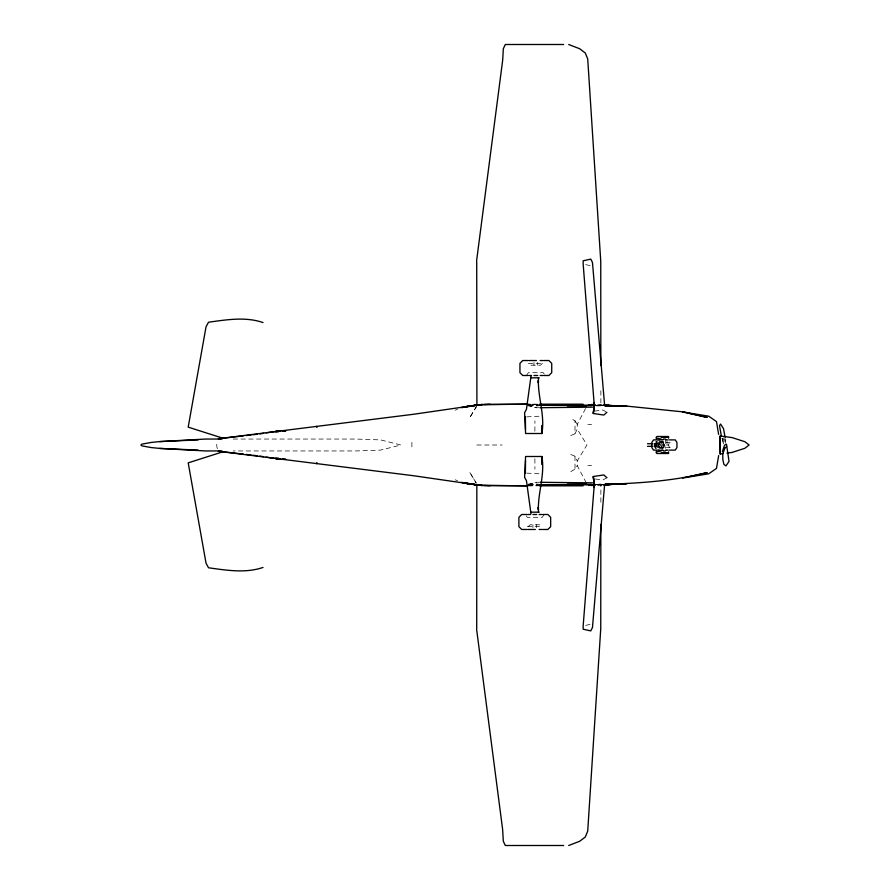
<?xml version="1.0" encoding="UTF-8"?>
<svg xmlns="http://www.w3.org/2000/svg" width="890" height="890" viewBox="0 0 890 890"><rect width="100%" height="100%" fill="white"/><g stroke="black" fill="none" stroke-linecap="round" stroke-linejoin="round"><path stroke-width="0.67" stroke-dasharray="4.45 3.34" d="M570.779 435.522L575.007 433.775L575.007 420.859L570.813 418.378M600.861 502.183L600.884 484.116L595.51 484.116M534.879 431.194L534.934 420.859M725.306 443.198L725.328 438.548M659.379 447.548L660.213 445L659.379 442.452M669.414 447.548L668.579 445L669.414 442.452M655.396 448.004L654.183 445L655.552 441.396L656.141 441.996L654.918 445L656.141 448.004L655.552 448.605L654.083 445L655.396 441.996L658.444 440.75M659.401 440.75L664.04 442.597L665.03 445L664.04 447.403L661.682 448.404L659.012 447.403L658.033 445L659.012 442.597L661.381 441.596L658.867 445L661.381 448.404M659.701 447.548L661.481 446.802L662.216 445L661.481 443.198L659.701 442.452L659.701 440.75M575.007 433.775L577.243 429.058L577.243 424.341L586.299 407.119M476.84 405.885L469.597 417.899L476.239 406.975M586.299 482.881L577.243 465.659L577.243 460.942L586.944 445L577.243 429.058M570.813 471.622L575.007 469.141L577.243 465.659M526.491 375.502L528.36 372.688L543.312 372.688L545.181 375.502M544.124 514.498L542.255 517.312L527.303 517.312L525.434 514.498M662.06 441.996L662.649 441.396M655.852 448.605L656.442 448.004M656.742 448.004L657.933 446.802M661.481 443.198L662.661 441.996L663.884 445L662.661 448.004L661.481 446.802M659.012 447.403L659.601 446.802M663.15 443.198L663.74 442.597M542.377 363.343L540.508 365.212L531.163 365.212L529.294 363.343M528.237 526.658L530.106 524.788L539.451 524.788L541.32 526.658M606.891 477.696L602.83 480.033L594.565 478.876M658.444 449.25L661.348 448.004L662.583 445L661.348 441.996M661.682 441.596L659.312 442.597L658.333 445L659.312 447.403M455.168 410.201L457.538 409.311M721.779 438.492L722.524 438.214L725.461 442.708M528.771 484.638L535.836 482.247L539.04 482.28M527.514 484.683L536.303 482.247M585.698 625.37L590.771 624.235M594.565 411.124L602.83 409.967L605.879 411.714M526.735 416.865L540.319 416.164M602.452 484.794L597.513 485.017L603.053 484.761M597.513 485.017L602.675 484.783M596.979 405.273L602.486 405.039M596.578 484.694L603.453 484.549L596.79 484.549M596.511 484.705L603.42 484.561M527.981 485.795L539.029 485.628M539.04 407.72L535.836 407.753L527.514 404.961M528.883 485.028L538.439 484.961M528.883 484.683L538.439 484.661M528.36 363.343L543.312 363.343M525.434 404.182L539.14 404.182M528.237 405.885L538.305 405.885M596.011 405.885L600.884 405.885L600.861 387.818M587.901 424.397L591.583 424.397M233.147 439.048L355.911 439.048L380.553 439.894L400.945 445L380.553 450.106L355.911 450.952L233.147 450.952M658.544 442.452L670.259 442.452M653.683 443.732L658.144 443.732L658.144 446.324L653.683 446.324M476.84 445L502.16 445M654.083 445L655.218 445M655.518 445L657.198 445M658.033 445L658.867 445M660.213 445L668.579 445M658.544 447.548L670.259 447.548M587.901 465.603L591.583 465.603M528.237 484.116L538.305 484.116M528.104 485.818L539.14 485.818M527.303 526.658L542.255 526.658M528.883 405.317L538.439 405.339M596.79 405.451L603.375 405.462L596.511 405.295M528.883 404.972L538.439 405.039M526.235 404.182L539.029 404.372L527.981 404.205M596.578 405.306L603.453 405.451M596.979 484.727L602.486 484.961M603.053 405.239L597.513 404.983L602.675 405.217M597.513 404.983L602.452 405.206M526.735 473.135L540.319 473.836M585.698 264.63L590.771 265.765M527.514 405.317L536.303 407.753M455.168 479.799L457.538 480.689M570.779 454.478L575.007 456.225L577.243 460.942M659.012 442.597L659.601 443.198M663.15 446.802L663.74 447.403M656.742 441.996L657.933 443.198M655.852 441.396L656.442 441.996M662.06 448.004L662.649 448.605M723.57 437.88L725.762 441.184M575.007 420.859L577.243 424.341M476.239 483.025L469.597 472.101L476.183 483.025M722.202 438.481L723.437 442.23M722.202 439.749L723.859 444.8M534.879 458.806L534.934 469.141M666.999 441.173L666.999 448.827M665.386 439.048L665.386 448.304M663.406 441.696L663.406 448.304M657.921 443.732L657.921 446.324M656.653 442.274L656.653 447.726M655.429 443.732L655.429 446.324M655.207 443.732L655.207 446.324M575.007 456.225L575.007 469.141M537.705 362.408L537.705 365.212M536.648 524.788L536.648 527.592M533.967 362.408L533.967 365.212M532.91 524.788L532.91 527.592M411.892 442.363L411.892 447.637M217.383 448.694A8.277 6.219 -90 0 1 217.383 441.307M663.584 445L662.36 448.004L662.95 448.605L664.43 445L662.95 441.396L662.36 441.996L663.584 445M603.531 484.338L596.689 484.483L603.576 484.338M603.531 405.662L596.689 405.517L603.576 405.662"/><path stroke-width="1.33" d="M600.839 524.421L600.75 628.674L587.723 831.049L585.297 837.001L579.713 841.25L568.688 845.5M502.772 58.951L503.317 48.75L505.286 44.5L563.67 44.5M541.776 464.536L541.865 456.492L525.601 456.492L524.599 477.307L526.446 480.711L530.774 512.173M525.378 473.057L525.545 460.631M538.506 512.173L538.372 507.078L538.339 509.625C538.127 491.547 545.069 474.515 541.865 456.492M530.963 513.875L530.996 512.173L539.173 512.173M530.774 377.827L526.446 409.289L524.599 412.693L525.601 433.508L541.865 433.508C545.069 415.485 538.127 398.453 538.339 380.375L538.372 382.923L538.506 377.827M720.322 454.034L720.11 435.966L720.11 454.034L722.958 453.666M604.51 485.884L592.462 627.561L590.771 630.888L583.161 629.197L583.161 625.937L594.309 484.26L594.309 487.52L593.307 476.495L603.832 474.949L606.891 477.696M594.142 407.03L593.307 413.505L603.832 415.051L606.891 412.304M476.639 260.481L502.728 59.808M316.762 463.701L316.94 462.5M718.642 455.58L716.495 468.396L708.718 473.814L682.652 478.052L707.194 472.59C673.852 480.978 639.176 483.315 604.9 484.316L626.783 483.882M656.431 450.952L656.119 452.654L656.876 453.5L668.59 453.5L668.59 451.797M594.086 406.852L593.307 413.505L594.309 402.48L594.309 405.74L583.161 264.063L583.161 260.803L590.771 259.112L592.462 262.439L604.51 404.116M221.599 452.209L188.202 462.856L206.035 563.192L208.527 567.787C226.483 570.234 245.462 573.494 263.028 567.442M461.176 407.642L475.705 405.072M656.876 451.797L661.203 450.952M259.813 433.942L263.618 433.308M266.155 432.885L281.718 430.549M462.266 407.542L481.79 404.527L527.603 404.182M263.028 322.558C245.462 316.506 226.483 319.766 208.527 322.213L206.035 326.808L188.202 427.144L221.599 437.791M726.919 453.121L732.192 452.387L744.885 448.282L749.102 445L744.885 441.718L732.192 437.613L720.322 435.966M481.79 404.527L465.503 406.663L482.08 404.527M218.617 438.681L413.427 414.284L480.044 404.639L525.756 404.182M275.933 431.25L278.247 430.971M243.315 435.911L223.212 438.203M246.063 435.577L251.169 434.932M252.938 434.765L257.065 434.276M205.59 450.952L159.621 448.404L151.1 447.548L141.822 445.846L140.898 445L141.822 444.155L151.1 442.452L159.621 441.596L205.59 439.048M218.884 438.681L221.61 438.37M282.976 431.272L285.701 430.96M218.339 438.681L222.456 438.214M275.945 432.062L278.681 431.75M282.798 431.272L285.545 430.96M603.854 485.017L611.374 484.371L604.444 484.694M591.405 485.54L595.065 485.228M482.213 404.728L476.907 405.039L476.717 261.326M483.949 404.527L490.245 404.238M603.687 484.739L608.638 484.527L606.001 484.527M603.965 484.727L625.559 483.882M159.621 441.596L198.203 439.894M588.323 484.861L595.21 484.716L589.614 484.861M539.985 407.709L592.518 407.142M539.807 484.95L591.739 484.561L539.807 484.661M527.948 360.528L522.753 360.528L519.949 363.343L519.949 372.688L522.753 375.502L527.948 375.502M528.805 360.528L536.403 360.528M540.152 360.528L542.867 360.528M543.723 360.528L548.919 360.528L551.722 363.343L551.722 372.688L548.919 375.502L543.723 375.502M528.805 375.502L531.519 375.502M533.967 375.502L537.705 375.502M540.152 375.502L542.867 375.502M539.173 377.827L530.996 377.827L530.963 376.125M539.518 404.182L583.039 404.182M567.23 405.885L586.51 405.885M626.783 406.118L604.9 405.684L626.783 406.118L683.642 411.948L707.194 417.41L682.652 411.948L708.718 416.186L716.495 421.604L718.631 434.42M661.203 437.346L667.901 437.346M206.436 439.048L222.111 439.048M663.406 439.048L665.386 439.048M659.457 439.894L653.516 439.894L651.847 442.452L651.847 447.548L653.516 450.106L659.457 450.106M660.658 439.894L661.815 439.894M662.438 439.894L663.039 439.894M665.753 439.894L666.365 439.894M666.988 439.894L668.134 439.894M669.336 439.894L675.276 439.894L676.945 442.452L676.945 447.548L675.276 450.106L669.336 450.106M647.497 443.732L652.504 443.732M647.497 446.324L652.504 446.324M660.658 450.106L661.815 450.106M662.438 450.106L663.039 450.106M665.753 450.106L666.365 450.106M666.988 450.106L668.134 450.106M206.436 450.952L222.111 450.952M663.406 450.952L665.386 450.952M223.212 451.797L243.315 454.089M661.203 452.654L667.901 452.654M567.23 484.116L586.51 484.116M527.603 485.818L481.79 485.473L465.503 483.337L482.08 485.473M539.518 485.818L583.039 485.818M526.891 514.498L521.696 514.498L518.892 517.312L518.892 526.658L521.696 529.472L526.891 529.472M527.737 514.498L530.462 514.498M532.91 514.498L536.648 514.498M539.095 514.498L541.81 514.498M542.666 514.498L547.862 514.498L550.665 517.312L550.665 526.658L547.862 529.472L542.666 529.472M527.737 529.472L535.346 529.472M539.095 529.472L541.81 529.472M476.717 628.674L476.84 484.961L482.213 485.272M502.728 831.049L503.317 841.25L505.286 845.5L563.67 845.5M539.807 405.339L591.739 405.44L539.807 405.05M606.001 405.473L611.374 405.629L604.444 405.306M525.756 485.818L480.044 485.361L413.427 475.716L218.617 451.319M539.985 482.291L592.518 482.858M588.323 405.139L595.21 405.284L589.614 405.139M625.559 406.118L603.965 405.273M159.621 448.404L198.203 450.106M603.687 405.262L608.638 405.473L603.854 404.983M483.949 485.473L490.245 485.762M591.405 404.461L595.065 404.772M218.339 451.319L222.456 451.786M275.945 457.938L278.681 458.25M282.798 458.728L285.701 459.04M246.063 454.423L250.19 454.912M252.938 455.235L257.065 455.724M248.432 454.745L251.169 455.068M275.933 458.751L278.247 459.029M281.718 459.451L266.155 457.115M475.705 484.928L461.176 482.358M462.266 482.458L481.79 485.473M259.813 456.058L263.618 456.692M656.876 438.203L661.203 439.048M723.092 451.786L722.369 451.508L724.571 445.2L726.44 444.166L726.852 446.168M568.688 44.5L579.713 48.75L585.297 53L587.723 58.951L600.75 261.326L600.839 365.579M721.367 435.989L719.498 425.698L720.544 424.052L723.503 428.635L725.116 437.224M594.086 483.148L593.307 476.495L594.142 482.97M656.431 439.048L656.119 437.346L656.876 436.501L668.59 436.501L668.59 438.203M316.762 426.299L316.94 427.5M476.639 629.519L502.728 830.192M525.378 416.943L525.545 429.369M541.776 425.464L541.865 433.508M724.983 447.77L722.769 454.011L722.825 459.529L723.881 464.302L725.962 465.948L729.032 461.365L726.874 446.802L724.983 447.77M611.708 484.371L604.833 484.516L611.708 484.371M611.708 405.629L604.833 405.484L611.708 405.629"/></g></svg>
